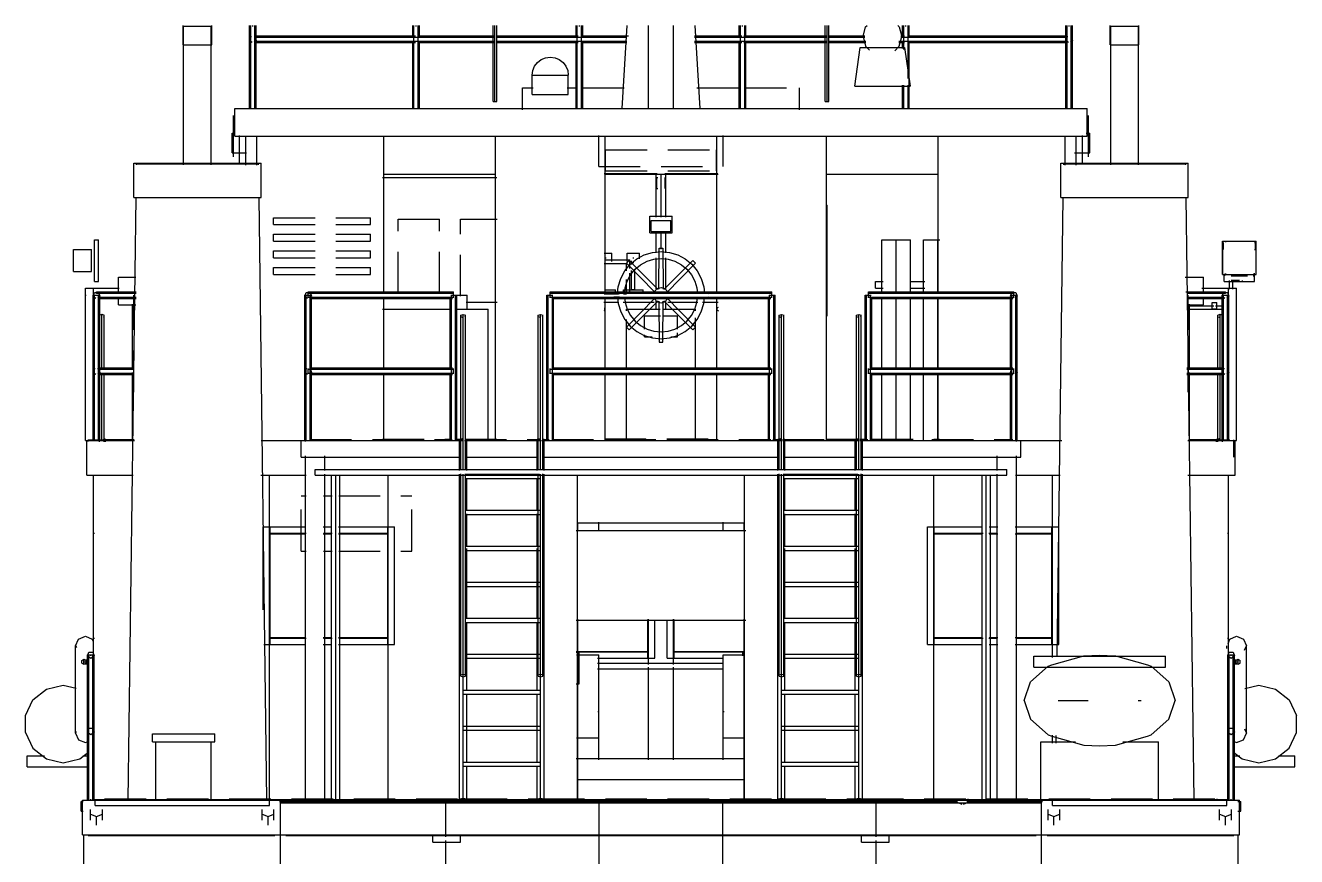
# Model space of a CAD drawing. Extents: x 5 to 836, y 5 to 589.
# Drawn here: x 420.1 to 511.9, y 271.9 to 332 of the extents above; entities that cross this region are included whole.
import ezdxf

# ---------------------------------------------------------------- set-up
doc = ezdxf.new("R2010")
doc.units = 0
doc.linetypes.add('DASHED', pattern=[4.5, 3, -1.5])
for name, color, linetype in [('CUT', 7, 'CONTINUOUS'), ('DETAIL', 8, 'CONTINUOUS'), ('MARKING', 4, 'DASHED'), ('OUTLINE', 7, 'CONTINUOUS')]:
    doc.layers.add(name, color=color, linetype=linetype)

msp = doc.modelspace()

# ---------------------------------------------------------------- linework, layer by layer
at = {"layer": 'CUT'}
for p, q in [((441, 299.5), (441, 299.9)), ((441, 299.9), (491, 299.9)), ((441, 299.5), (491, 299.5)), ((491, 299.5), (491, 299.9)), ((424.56, 286.42), (424.65, 286.7)), ((424.65, 286.7), (424.95, 286.7)), ((424.95, 286.7), (425.04, 286.42)), ((506.96, 286.42), (507.05, 286.7)), ((507.05, 286.7), (507.35, 286.7)), ((507.35, 286.7), (507.44, 286.42)), ((424.56, 286.42), (424.8, 286.25)), ((424.8, 286.25), (425.04, 286.42)), ((492.95, 285.6), (492.95, 286.4)), ((492.95, 286.4), (502.45, 286.4)), ((493.99, 285.67), (494.24, 285.77)), ((494.24, 285.77), (496.55, 286.43)), ((496.55, 286.43), (496.59, 286.43)), ((496.59, 286.43), (497.7, 286.47)), ((497.7, 286.47), (498.81, 286.43)), ((498.81, 286.43), (498.84, 286.43)), ((498.85, 286.43), (501.16, 285.77)), ((501.16, 285.77), (501.41, 285.67)), ((502.45, 285.6), (502.45, 286.4)), ((506.96, 286.42), (507.2, 286.25)), ((507.2, 286.25), (507.44, 286.42)), ((492.69, 284.54), (493.99, 285.67)), ((492.95, 285.6), (502.45, 285.6)), ((501.41, 285.67), (502.71, 284.54)), ((492.24, 283.2), (492.69, 284.54)), ((502.71, 284.54), (503.16, 283.2)), ((492.24, 283.2), (492.69, 281.86)), ((502.71, 281.86), (503.16, 283.2)), ((424.56, 280.92), (424.65, 281.2)), ((424.65, 281.2), (424.95, 281.2)), ((424.95, 281.2), (425.04, 280.92)), ((492.69, 281.86), (493.99, 280.73)), ((501.41, 280.73), (502.71, 281.86)), ((506.96, 280.92), (507.05, 281.2)), ((507.05, 281.2), (507.35, 281.2)), ((507.35, 281.2), (507.44, 280.92)), ((424.56, 280.92), (424.8, 280.75)), ((424.8, 280.75), (425.04, 280.92)), ((429.25, 280.2), (429.25, 280.8)), ((429.25, 280.8), (433.75, 280.8)), ((429.25, 280.2), (433.75, 280.2)), ((433.75, 280.2), (433.75, 280.8)), ((493.99, 280.73), (494.24, 280.63)), ((494.24, 280.63), (496.55, 279.97)), ((498.85, 279.97), (501.16, 280.63)), ((501.16, 280.63), (501.41, 280.73)), ((506.96, 280.92), (507.2, 280.75)), ((507.2, 280.75), (507.44, 280.92)), ((496.56, 279.97), (496.59, 279.97)), ((496.59, 279.97), (497.7, 279.93)), ((497.7, 279.93), (498.81, 279.97)), ((498.81, 279.97), (498.85, 279.97)), ((424.2, 276), (507.8, 276)), ((424.2, 273.5), (424.2, 276)), ((425, 276), (425, 276.05)), ((425, 276.05), (507, 276.05)), ((438.5, 273.5), (438.5, 276)), ((493.5, 273.5), (493.5, 276)), ((507, 276), (507, 276.05)), ((507.8, 273.5), (507.8, 276)), ((424.2, 273.5), (507.8, 273.5)), ((424.6, 273.45), (424.6, 273.5)), ((424.6, 273.45), (438.1, 273.45)), ((438.1, 273.45), (438.1, 273.5)), ((438.9, 273.45), (438.9, 273.49)), ((438.9, 273.45), (493.1, 273.45)), ((493.1, 273.46), (493.1, 273.5)), ((493.9, 273.45), (493.9, 273.5)), ((493.9, 273.45), (507.4, 273.45)), ((507.4, 273.45), (507.4, 273.5))]:
    msp.add_line(p, q, dxfattribs=at)
at = {"layer": 'DETAIL'}
for p, q in [((431.5, 331.95), (433.5, 331.95)), ((436.26, 326), (436.26, 332)), ((436.35, 326), (436.35, 332)), ((436.5, 331.93), (436.5, 332)), ((436.65, 326), (436.65, 332)), ((436.74, 326), (436.74, 332)), ((448.06, 331.16), (448.06, 332)), ((448.15, 326), (448.15, 332)), ((448.3, 331.93), (448.3, 332)), ((448.45, 326), (448.45, 332)), ((448.54, 331.16), (448.54, 332)), ((453.86, 326.5), (453.86, 332)), ((454, 326.5), (454, 332)), ((454.14, 326.5), (454.14, 332)), ((459.86, 331.16), (459.86, 332)), ((459.95, 326), (459.95, 332)), ((460.1, 331.93), (460.1, 332)), ((460.25, 326), (460.25, 332)), ((460.34, 331.16), (460.34, 332)), ((471.66, 331.16), (471.66, 332)), ((471.75, 326), (471.75, 332)), ((471.9, 331.93), (471.9, 332)), ((472.05, 326), (472.05, 332)), ((472.14, 331.16), (472.14, 332)), ((477.86, 326.5), (477.86, 332)), ((478, 326.5), (478, 332)), ((478.14, 326.5), (478.14, 332)), ((480.6, 331.2), (480.79, 331.9)), ((480.79, 331.9), (480.89, 332)), ((483.11, 332), (483.21, 331.9)), ((483.21, 331.9), (483.4, 331.2)), ((483.46, 331.16), (483.46, 332)), ((483.55, 330.26), (483.55, 332)), ((483.7, 331.93), (483.7, 332)), ((483.85, 328.16), (483.85, 332)), ((483.94, 331.16), (483.94, 332)), ((495.26, 326), (495.26, 332)), ((495.35, 326), (495.35, 332)), ((495.5, 331.93), (495.5, 332)), ((495.65, 326), (495.65, 332)), ((495.74, 326), (495.74, 332)), ((498.5, 331.95), (500.5, 331.95)), ((436.26, 330.92), (436.35, 331.2)), ((436.26, 330.92), (436.45, 330.78)), ((436.35, 331.2), (436.41, 331.2)), ((436.59, 331.2), (436.65, 331.2)), ((436.6, 330.82), (436.74, 330.92)), ((436.65, 331.2), (436.74, 330.92)), ((436.71, 331.24), (448.26, 331.24)), ((436.71, 331.15), (453.93, 331.15)), ((436.71, 330.85), (453.93, 330.85)), ((436.71, 330.76), (448.26, 330.76)), ((448.06, 326), (448.06, 330.88)), ((448.4, 331.24), (453.93, 331.24)), ((448.4, 330.76), (453.93, 330.76)), ((448.54, 326), (448.54, 330.88)), ((454.14, 331.24), (460.02, 331.24)), ((454.14, 331.15), (463.52, 331.15)), ((454.14, 330.85), (463.52, 330.85)), ((454.14, 330.76), (460.02, 330.76)), ((459.86, 326), (459.86, 330.88)), ((460.23, 331.24), (463.66, 331.24)), ((460.23, 330.76), (463.52, 330.76)), ((460.34, 326), (460.34, 330.88)), ((468.41, 331.24), (471.84, 331.24)), ((468.41, 331.15), (477.93, 331.15)), ((468.41, 330.85), (477.93, 330.85)), ((468.41, 330.76), (471.84, 330.76)), ((471.66, 326), (471.66, 330.88)), ((471.98, 331.24), (477.93, 331.24)), ((471.98, 330.76), (477.93, 330.76)), ((472.14, 326), (472.14, 330.88)), ((478.07, 331.24), (480.73, 331.24)), ((478.07, 331.15), (480.73, 331.15)), ((478.07, 330.85), (480.8, 330.85)), ((478.07, 330.76), (480.8, 330.76)), ((480.6, 331.2), (480.79, 330.5)), ((483.18, 330.85), (495.36, 330.85)), ((483.18, 330.76), (483.6, 330.76)), ((483.21, 330.5), (483.4, 331.2)), ((483.32, 331.24), (483.6, 331.24)), ((483.32, 331.15), (495.36, 331.15)), ((483.46, 330.33), (483.46, 330.88)), ((483.81, 331.24), (495.36, 331.24)), ((483.81, 330.76), (495.36, 330.76)), ((483.94, 326), (483.94, 330.88)), ((495.26, 330.92), (495.35, 331.2)), ((495.26, 330.92), (495.45, 330.78)), ((495.35, 331.2), (495.41, 331.2)), ((495.59, 331.2), (495.65, 331.2)), ((495.6, 330.82), (495.74, 330.92)), ((495.65, 331.2), (495.74, 330.92)), ((431.46, 330.6), (433.54, 330.6)), ((480.4, 330.4), (483.6, 330.4)), ((480.79, 330.5), (481.07, 330.22)), ((482.89, 330.17), (483.21, 330.5)), ((498.46, 330.6), (500.54, 330.6)), ((456.7, 328.4), (459.3, 328.4)), ((480, 327.6), (484, 327.6)), ((483.46, 326), (483.46, 327.67)), ((483.55, 326), (483.55, 327.67)), ((483.85, 326), (483.85, 327.67)), ((453.86, 326.5), (454.14, 326.5)), ((456.7, 327), (459.3, 327)), ((477.86, 326.5), (478.14, 326.5)), ((435.2, 324), (435.2, 326)), ((435.2, 326), (496.8, 326)), ((496.8, 324), (496.8, 326)), ((435, 322.8), (435, 324.2)), ((435, 324.2), (435.21, 324.2)), ((435.2, 324), (496.8, 324)), ((436, 321.9), (436, 324)), ((436.8, 321.9), (436.8, 324)), ((445.96, 312.62), (445.96, 324)), ((454.04, 302), (454.04, 324)), ((461.96, 312.62), (461.96, 324)), ((470.04, 312.62), (470.04, 324)), ((477.96, 302), (477.96, 324)), ((486.04, 312.62), (486.04, 324)), ((495.2, 321.9), (495.2, 324)), ((496, 321.9), (496, 324)), ((496.72, 324.2), (497, 324.2)), ((497, 322.8), (497, 324.2)), ((435, 322.8), (436.05, 322.8)), ((495.88, 322.8), (497, 322.8)), ((427.9, 322.05), (437.1, 322.05)), ((428.1, 322), (436.9, 322)), ((494.9, 322.05), (504.1, 322.05)), ((495.1, 322), (503.9, 322)), ((445.88, 321), (454.13, 321)), ((445.96, 321.24), (454.04, 321.24)), ((461.89, 321.29), (465.72, 321.29)), ((461.94, 321.25), (465.72, 321.25)), ((461.96, 321.24), (470.04, 321.24)), ((465.65, 318.13), (465.65, 321.27)), ((465.7, 320.2), (465.7, 321)), ((465.7, 321), (465.77, 321)), ((466, 318.13), (466, 321.27)), ((466.28, 321.29), (470.11, 321.29)), ((466.28, 321.25), (470.13, 321.25)), ((466.3, 320.2), (466.3, 321)), ((466.35, 318.13), (466.35, 321.27)), ((477.96, 321.24), (486.04, 321.24)), ((465.7, 320.2), (465.77, 320.2)), ((427.9, 319.55), (437.1, 319.55)), ((477.93, 319), (478, 319)), ((478, 311), (478, 319)), ((494.9, 319.55), (504.1, 319.55)), ((465.2, 317), (465.2, 318.2)), ((465.2, 318.2), (466.8, 318.2)), ((466.8, 317), (466.8, 318.2)), ((465.2, 317), (466.8, 317)), ((465.65, 315.55), (465.65, 317.08)), ((466, 315.83), (466, 317.08)), ((466.35, 315.55), (466.35, 317.08)), ((425.05, 313.5), (425.05, 316.5)), ((425.05, 316.5), (425.35, 316.5)), ((425.35, 313.5), (425.35, 316.5)), ((481.96, 316.5), (484.04, 316.5)), ((481.96, 312.67), (481.96, 316.5)), ((483, 312.67), (483, 316.5)), ((484.04, 312.67), (484.04, 316.5)), ((484.96, 316.5), (486.14, 316.5)), ((484.96, 312.67), (484.96, 316.5)), ((486, 312.67), (486, 316.5)), ((506.57, 314), (506.57, 316.4)), ((506.57, 316.4), (509, 316.4)), ((506.6, 314), (506.6, 316.4)), ((506.82, 316.33), (506.82, 316.4)), ((508.9, 316.3), (508.95, 316.3)), ((509, 314), (509, 316.4)), ((423.55, 315.8), (424.85, 315.8)), ((423.55, 314.2), (423.55, 315.8)), ((424.85, 314.2), (424.85, 315.8)), ((461.96, 315.2), (462.04, 315.2)), ((462.45, 314.93), (462.45, 315.53)), ((463.55, 314.93), (463.55, 315.53)), ((463.96, 315.2), (464.04, 315.2)), ((464.45, 315.13), (464.45, 315.53)), ((465.65, 312.97), (465.65, 315.2)), ((465.87, 315.9), (466.13, 315.9)), ((466.35, 312.97), (466.35, 315.2)), ((508.9, 315.8), (508.95, 315.8)), ((423.55, 314.2), (424.85, 314.2)), ((461.93, 315.05), (463.75, 315.05)), ((463.5, 314.81), (463.69, 315)), ((463.75, 314.43), (463.75, 315.05)), ((468.31, 315), (468.5, 314.81)), ((425.05, 313.5), (425.35, 313.5)), ((426.8, 312.63), (426.8, 313.8)), ((426.8, 313.8), (428.05, 313.8)), ((463.75, 312.63), (463.75, 314.08)), ((481.5, 313.5), (482.06, 313.5)), ((481.5, 313), (481.5, 313.5)), ((484.01, 313.5), (485.06, 313.5)), ((503.88, 313.8), (505.2, 313.8)), ((505.2, 312.63), (505.2, 313.8)), ((506.57, 314), (509, 314)), ((506.7, 313.5), (506.7, 314.03)), ((506.7, 313.5), (508.9, 313.5)), ((506.82, 314), (506.82, 314.07)), ((507.21, 313.9), (508.39, 313.9)), ((508.8, 313.9), (508.85, 313.9)), ((508.9, 313.5), (508.9, 314.1)), ((424.4, 313), (426.84, 313)), ((424.4, 302), (424.4, 313)), ((424.4, 312.5), (424.47, 312.5)), ((424.96, 312.42), (425.05, 312.7)), ((424.96, 312.5), (425.44, 312.5)), ((424.96, 302), (424.96, 312.5)), ((424.96, 312.42), (425.15, 312.28)), ((425, 302), (425, 313)), ((425.05, 312.7), (425.35, 312.7)), ((425.05, 302), (425.05, 312.5)), ((425.2, 312.74), (428.07, 312.74)), ((425.2, 312.62), (425.2, 312.74)), ((425.2, 312.65), (428.07, 312.65)), ((425.3, 312.32), (425.44, 312.42)), ((425.35, 312.7), (425.44, 312.42)), ((425.35, 302), (425.35, 312.5)), ((425.41, 312.35), (428.07, 312.35)), ((425.44, 302), (425.44, 312.5)), ((426.8, 311.8), (426.8, 312.35)), ((440.26, 312.42), (440.35, 312.7)), ((440.26, 312.5), (440.69, 312.5)), ((440.26, 302), (440.26, 312.5)), ((440.26, 312.42), (440.45, 312.28)), ((440.35, 312.7), (440.65, 312.7)), ((440.35, 302), (440.35, 312.5)), ((440.5, 312.31), (440.5, 312.74)), ((440.5, 312.74), (451, 312.74)), ((440.5, 312.65), (451, 312.65)), ((440.5, 312.35), (451, 312.35)), ((440.6, 312.32), (440.74, 312.42)), ((440.65, 312.7), (440.74, 312.42)), ((440.65, 302), (440.65, 312.5)), ((440.74, 307.11), (440.74, 312.36)), ((445.96, 307.17), (445.96, 312.34)), ((450.76, 307.11), (450.76, 312.36)), ((450.81, 312.5), (452, 312.5)), ((450.85, 302), (450.85, 312.5)), ((451, 312.31), (451, 312.74)), ((451.15, 302), (451.15, 312.5)), ((451.24, 302), (451.24, 312.5)), ((452, 311.5), (452, 312.5)), ((457.76, 312.5), (458.19, 312.5)), ((457.76, 302), (457.76, 312.5)), ((457.85, 302), (457.85, 312.5)), ((458, 312.74), (474, 312.74)), ((458, 312.31), (458, 312.74)), ((458, 312.65), (474, 312.65)), ((458, 312.35), (474, 312.35)), ((458.15, 302), (458.15, 312.5)), ((458.24, 307.11), (458.24, 312.36)), ((461.93, 312.88), (462.7, 312.88)), ((461.96, 307.17), (461.96, 312.34)), ((462.7, 312.62), (462.7, 312.88)), ((463.3, 312.62), (463.3, 312.88)), ((463.3, 312.88), (464.7, 312.88)), ((463.88, 312.9), (464.12, 312.9)), ((464.7, 312.62), (464.7, 312.88)), ((465.48, 312.61), (465.52, 312.77)), ((465.48, 312.39), (465.52, 312.23)), ((465.52, 312.77), (465.73, 312.98)), ((465.73, 312.98), (466, 313.05)), ((466, 313.05), (466.27, 312.98)), ((466.27, 312.98), (466.48, 312.77)), ((466.48, 312.77), (466.52, 312.61)), ((466.48, 312.23), (466.52, 312.39)), ((470.04, 307.17), (470.04, 312.34)), ((473.76, 307.11), (473.76, 312.36)), ((473.81, 312.5), (474.24, 312.5)), ((473.85, 302), (473.85, 312.5)), ((474, 312.31), (474, 312.74)), ((474.15, 302), (474.15, 312.5)), ((474.24, 302), (474.24, 312.5)), ((480.76, 312.5), (481.19, 312.5)), ((480.76, 302), (480.76, 312.5)), ((480.85, 302), (480.85, 312.5)), ((481, 312.74), (491.5, 312.74)), ((481, 312.31), (481, 312.74)), ((481, 312.65), (491.5, 312.65)), ((481, 312.35), (491.5, 312.35)), ((481.15, 302), (481.15, 312.5)), ((481.24, 307.11), (481.24, 312.36)), ((481.5, 313), (482.06, 313)), ((481.96, 307.16), (481.96, 312.39)), ((483, 307.16), (483, 312.39)), ((484.01, 313), (485.06, 313)), ((484.04, 307.16), (484.04, 312.39)), ((484.96, 307.16), (484.96, 312.39)), ((486, 307.16), (486, 312.39)), ((486.04, 307.17), (486.04, 312.34)), ((491.26, 312.42), (491.35, 312.7)), ((491.26, 312.42), (491.45, 312.28)), ((491.26, 307.11), (491.26, 312.36)), ((491.31, 312.5), (491.74, 312.5)), ((491.35, 312.7), (491.65, 312.7)), ((491.35, 302), (491.35, 312.5)), ((491.5, 312.31), (491.5, 312.74)), ((491.6, 312.32), (491.74, 312.42)), ((491.65, 312.7), (491.74, 312.42)), ((491.65, 302), (491.65, 312.5)), ((491.74, 302), (491.74, 312.5)), ((503.93, 312.74), (506.8, 312.74)), ((504, 312.65), (506.8, 312.65)), ((504, 312.35), (506.66, 312.35)), ((505.09, 313), (507.6, 313)), ((505.2, 311.8), (505.2, 312.35)), ((506.56, 312.42), (506.65, 312.7)), ((506.56, 312.5), (507.04, 312.5)), ((506.56, 302), (506.56, 312.5)), ((506.56, 312.42), (506.75, 312.28)), ((506.65, 312.7), (506.95, 312.7)), ((506.65, 302), (506.65, 312.5)), ((506.8, 312.62), (506.8, 312.74)), ((506.9, 312.32), (507.04, 312.42)), ((506.95, 312.7), (507.04, 312.42)), ((506.95, 302), (506.95, 312.5)), ((507, 302), (507, 313)), ((507.04, 302), (507.04, 312.5)), ((507.53, 312.5), (507.6, 312.5)), ((507.6, 302), (507.6, 313)), ((425.41, 312.26), (428.07, 312.26)), ((426.8, 311.8), (428.05, 311.8)), ((427.8, 307.1), (427.8, 311.86)), ((440.64, 312.26), (450.93, 312.26)), ((445.88, 311.5), (450.84, 311.5)), ((451.19, 311.5), (453.5, 311.5)), ((453.5, 302), (453.5, 311.5)), ((458.14, 312.26), (473.93, 312.26)), ((461.87, 312), (462.92, 312)), ((461.89, 311.61), (461.94, 311.58)), ((461.89, 311.39), (461.94, 311.42)), ((461.94, 311.42), (461.94, 311.58)), ((463.27, 312), (465.51, 312)), ((463.5, 311.36), (463.5, 311.5)), ((463.5, 311.5), (465.93, 311.5)), ((465.52, 312.23), (465.73, 312.02)), ((465.65, 311.5), (465.65, 312.06)), ((465.73, 312.02), (466, 311.95)), ((466, 311.95), (466.27, 312.02)), ((466.14, 311.5), (468.5, 311.5)), ((466.27, 312.02), (466.48, 312.23)), ((466.35, 311.5), (466.35, 312.06)), ((466.49, 312), (468.66, 312)), ((468.5, 311.36), (468.5, 311.5)), ((469.01, 312), (470.13, 312)), ((470.06, 311.58), (470.15, 311.63)), ((470.06, 311.42), (470.06, 311.58)), ((470.06, 311.42), (470.15, 311.37)), ((481.14, 312.26), (491.43, 312.26)), ((504, 312.26), (506.66, 312.26)), ((504.02, 311.8), (505.2, 311.8)), ((504.2, 307.1), (504.2, 311.86)), ((505.83, 311.52), (505.83, 311.98)), ((505.83, 311.98), (506.17, 311.98)), ((505.83, 311.52), (506.17, 311.52)), ((506.17, 311.52), (506.17, 311.98)), ((425.43, 311.06), (425.6, 311.12)), ((425.43, 307.15), (425.43, 311.06)), ((425.6, 307.13), (425.6, 311.12)), ((425.6, 311.12), (425.77, 311.06)), ((425.72, 310.92), (425.77, 310.94)), ((425.77, 307.15), (425.77, 311.06)), ((451.53, 311.05), (451.7, 311.1)), ((451.53, 299.84), (451.53, 311.05)), ((451.53, 310.95), (451.64, 310.92)), ((451.7, 299.85), (451.7, 311.1)), ((451.7, 311.1), (451.87, 311.05)), ((451.82, 310.93), (451.87, 310.95)), ((451.87, 299.84), (451.87, 311.05)), ((457.13, 311.05), (457.3, 311.1)), ((457.13, 299.84), (457.13, 311.05)), ((457.13, 310.95), (457.24, 310.92)), ((457.3, 299.85), (457.3, 311.1)), ((457.3, 311.1), (457.47, 311.05)), ((457.42, 310.93), (457.47, 310.95)), ((457.47, 299.84), (457.47, 311.05)), ((463.5, 307.17), (463.5, 310.73)), ((468.5, 307.17), (468.5, 310.87)), ((474.53, 311.05), (474.7, 311.1)), ((474.53, 299.84), (474.53, 311.05)), ((474.53, 310.95), (474.64, 310.92)), ((474.7, 299.85), (474.7, 311.1)), ((474.7, 311.1), (474.87, 311.05)), ((474.82, 310.93), (474.87, 310.95)), ((474.87, 299.84), (474.87, 311.05)), ((477.93, 311), (478, 311)), ((480.13, 311.05), (480.3, 311.1)), ((480.13, 299.84), (480.13, 311.05)), ((480.13, 310.95), (480.24, 310.92)), ((480.3, 299.85), (480.3, 311.1)), ((480.3, 311.1), (480.47, 311.05)), ((480.42, 310.93), (480.47, 310.95)), ((480.47, 299.84), (480.47, 311.05)), ((506.23, 311.06), (506.4, 311.12)), ((506.23, 307.15), (506.23, 311.06)), ((506.23, 310.94), (506.34, 310.9)), ((506.4, 307.13), (506.4, 311.12)), ((506.4, 311.12), (506.57, 311.06)), ((506.57, 307.15), (506.57, 311.06)), ((463.5, 310.19), (463.69, 310)), ((468.31, 310), (468.5, 310.19)), ((465.87, 309.1), (466.13, 309.1)), ((424.96, 306.92), (425.05, 307.2)), ((424.96, 306.92), (425.15, 306.78)), ((425.05, 307.2), (425.11, 307.2)), ((425.29, 307.2), (425.35, 307.2)), ((425.3, 306.82), (425.44, 306.92)), ((425.35, 307.2), (425.44, 306.92)), ((425.41, 307.24), (427.93, 307.24)), ((425.41, 307.15), (427.93, 307.15)), ((425.41, 306.85), (427.93, 306.85)), ((425.43, 301.9), (425.43, 306.87)), ((425.6, 301.96), (425.6, 306.85)), ((425.77, 301.9), (425.77, 306.89)), ((427.8, 302), (427.8, 306.9)), ((440.26, 306.92), (440.35, 307.2)), ((440.26, 306.92), (440.45, 306.78)), ((440.35, 307.2), (440.41, 307.2)), ((440.5, 306.81), (440.5, 307.19)), ((440.5, 307.15), (451, 307.15)), ((440.5, 306.85), (451, 306.85)), ((440.59, 307.2), (440.65, 307.2)), ((440.6, 306.82), (440.74, 306.92)), ((440.64, 307.24), (450.93, 307.24)), ((440.65, 307.2), (440.74, 306.92)), ((440.74, 302), (440.74, 306.83)), ((445.96, 302), (445.96, 306.89)), ((450.76, 302), (450.76, 306.83)), ((451, 306.81), (451, 307.19)), ((458, 306.81), (458, 307.19)), ((458, 307.15), (474, 307.15)), ((458, 306.85), (474, 306.85)), ((458.14, 307.24), (473.93, 307.24)), ((458.24, 302), (458.24, 306.83)), ((461.96, 302), (461.96, 306.89)), ((463.5, 302), (463.5, 306.89)), ((468.5, 302), (468.5, 306.89)), ((470.04, 302), (470.04, 306.89)), ((473.76, 302), (473.76, 306.83)), ((474, 306.81), (474, 307.19)), ((481, 306.81), (481, 307.19)), ((481, 307.15), (491.5, 307.15)), ((481, 306.85), (491.5, 306.85)), ((481.14, 307.24), (491.43, 307.24)), ((481.24, 302), (481.24, 306.83)), ((481.96, 302), (481.96, 306.88)), ((483, 302), (483, 306.88)), ((484.04, 302), (484.04, 306.88)), ((484.96, 302), (484.96, 306.88)), ((486, 302), (486, 306.88)), ((486.04, 302), (486.04, 306.89)), ((491.26, 306.92), (491.35, 307.2)), ((491.26, 306.92), (491.45, 306.78)), ((491.26, 302), (491.26, 306.83)), ((491.35, 307.2), (491.41, 307.2)), ((491.5, 306.81), (491.5, 307.19)), ((491.59, 307.2), (491.65, 307.2)), ((491.6, 306.82), (491.74, 306.92)), ((491.65, 307.2), (491.74, 306.92)), ((504, 307.24), (506.66, 307.24)), ((504, 307.15), (506.66, 307.15)), ((504, 306.85), (506.66, 306.85)), ((504.2, 302), (504.2, 306.9)), ((506.23, 301.9), (506.23, 306.89)), ((506.4, 301.96), (506.4, 306.85)), ((506.56, 306.92), (506.65, 307.2)), ((506.56, 306.92), (506.75, 306.78)), ((506.57, 301.9), (506.57, 306.87)), ((506.65, 307.2), (506.71, 307.2)), ((506.89, 307.2), (506.95, 307.2)), ((506.9, 306.82), (507.04, 306.92)), ((506.95, 307.2), (507.04, 306.92)), ((425.41, 306.76), (427.93, 306.76)), ((440.64, 306.76), (450.93, 306.76)), ((458.14, 306.76), (473.93, 306.76)), ((481.14, 306.76), (491.43, 306.76)), ((504, 306.76), (506.66, 306.76)), ((424.4, 302), (427.96, 302)), ((424.5, 299.5), (424.5, 302)), ((424.6, 301.93), (424.6, 302)), ((425.73, 302.13), (425.86, 302.09)), ((425.86, 301.91), (425.86, 302.09)), ((437.1, 302), (451.65, 302)), ((440, 300.8), (440, 302)), ((451.44, 302.08), (451.64, 302.13)), ((451.44, 299.83), (451.44, 302.08)), ((451.44, 301.92), (451.51, 301.91)), ((451.79, 302), (457.25, 302)), ((451.83, 302.11), (451.96, 302.08)), ((451.89, 301.91), (451.96, 301.92)), ((451.96, 299.83), (451.96, 302.08)), ((457.04, 302.08), (457.24, 302.13)), ((457.04, 299.83), (457.04, 302.08)), ((457.04, 301.92), (457.11, 301.91)), ((457.37, 302), (474.64, 302)), ((457.43, 302.11), (457.56, 302.08)), ((457.49, 301.91), (457.56, 301.92)), ((457.56, 299.83), (457.56, 302.08)), ((474.44, 302.08), (474.64, 302.13)), ((474.44, 299.83), (474.44, 302.08)), ((474.44, 301.92), (474.51, 301.91)), ((474.78, 302), (480.24, 302)), ((474.83, 302.11), (474.96, 302.08)), ((474.89, 301.91), (474.96, 301.92)), ((474.96, 299.83), (474.96, 302.08)), ((480.04, 302.08), (480.24, 302.13)), ((480.04, 299.83), (480.04, 302.08)), ((480.04, 301.92), (480.11, 301.91)), ((480.38, 302), (494.96, 302)), ((480.43, 302.11), (480.56, 302.08)), ((480.49, 301.91), (480.56, 301.92)), ((480.56, 299.83), (480.56, 302.08)), ((492, 300.8), (492, 302)), ((504.07, 302), (507.6, 302)), ((506.14, 302.09), (506.34, 302.15)), ((506.14, 301.91), (506.14, 302.09)), ((507.4, 300.8), (507.4, 302)), ((507.5, 299.5), (507.5, 302)), ((440, 300.8), (451.55, 300.8)), ((451.9, 300.8), (457.15, 300.8)), ((457.5, 300.8), (474.5, 300.8)), ((474.92, 300.8), (480.1, 300.8)), ((480.52, 300.8), (492, 300.8)), ((424.5, 299.5), (427.86, 299.5)), ((425, 276), (425, 299.5)), ((437.08, 299.5), (440.36, 299.5)), ((437.71, 276), (437.71, 299.5)), ((441, 299.5), (441, 299.9)), ((441, 299.9), (491, 299.9)), ((441, 299.5), (491, 299.5)), ((442.2, 276), (442.2, 299.5)), ((442.5, 276), (442.5, 299.5)), ((442.8, 276), (442.8, 299.5)), ((446.29, 276), (446.29, 299.5)), ((451.44, 275.92), (451.44, 299.56)), ((451.53, 284.95), (451.53, 299.59)), ((451.7, 285.1), (451.7, 299.57)), ((451.84, 299.55), (457.23, 299.55)), ((451.87, 284.95), (451.87, 299.59)), ((457.13, 284.95), (457.13, 299.59)), ((457.3, 285.1), (457.3, 299.57)), ((457.47, 284.95), (457.47, 299.59)), ((457.56, 275.92), (457.56, 299.56)), ((459.96, 276), (459.96, 299.5)), ((472.04, 276), (472.04, 299.5)), ((474.44, 275.92), (474.44, 299.56)), ((474.53, 284.95), (474.53, 299.59)), ((474.7, 285.1), (474.7, 299.57)), ((474.84, 299.55), (480.23, 299.55)), ((474.87, 284.95), (474.87, 299.59)), ((480.13, 284.95), (480.13, 299.59)), ((480.3, 285.1), (480.3, 299.57)), ((480.47, 284.95), (480.47, 299.59)), ((480.56, 275.92), (480.56, 299.56)), ((485.71, 276), (485.71, 299.5)), ((489.2, 276), (489.2, 299.5)), ((489.5, 276), (489.5, 299.5)), ((489.8, 276), (489.8, 299.5)), ((491, 299.5), (491, 299.9)), ((491.61, 299.5), (494.85, 299.5)), ((494.29, 286.32), (494.29, 299.5)), ((504.07, 299.5), (507.5, 299.5)), ((507, 276), (507, 299.5)), ((451.84, 299.25), (457.23, 299.25)), ((451.96, 296.9), (451.96, 299.28)), ((457.04, 296.9), (457.04, 299.28)), ((474.84, 299.25), (480.23, 299.25)), ((474.96, 296.9), (474.96, 299.28)), ((480.04, 296.9), (480.04, 299.28)), ((451.84, 296.95), (457.23, 296.95)), ((474.84, 296.95), (480.23, 296.95)), ((451.84, 296.65), (457.23, 296.65)), ((451.96, 294.31), (451.96, 296.69)), ((457.04, 294.31), (457.04, 296.69)), ((459.96, 296.04), (472.04, 296.04)), ((460, 295.44), (460, 296.07)), ((461.5, 295.46), (461.5, 296.08)), ((470.5, 295.46), (470.5, 296.08)), ((472, 295.44), (472, 296.07)), ((474.84, 296.65), (480.23, 296.65)), ((474.96, 294.31), (474.96, 296.69)), ((480.04, 294.31), (480.04, 296.69)), ((425, 295.29), (425.07, 295.29)), ((437.25, 295.75), (440.33, 295.75)), ((437.25, 289.76), (437.25, 295.75)), ((437.71, 295.29), (440.36, 295.29)), ((437.75, 287.25), (437.75, 295.75)), ((437.75, 295.25), (440.33, 295.25)), ((441.58, 295.75), (442.21, 295.75)), ((441.58, 295.25), (442.21, 295.25)), ((441.62, 295.29), (442.24, 295.29)), ((442.7, 295.75), (446.75, 295.75)), ((442.7, 295.25), (446.25, 295.25)), ((442.73, 295.29), (446.29, 295.29)), ((446.25, 287.25), (446.25, 295.75)), ((446.75, 287.25), (446.75, 295.75)), ((459.88, 295.5), (472.12, 295.5)), ((485.25, 295.75), (489.23, 295.75)), ((485.25, 287.25), (485.25, 295.75)), ((485.71, 295.29), (489.27, 295.29)), ((485.75, 287.25), (485.75, 295.75)), ((485.75, 295.25), (489.23, 295.25)), ((489.69, 295.29), (490.31, 295.29)), ((489.72, 295.75), (490.35, 295.75)), ((489.72, 295.25), (490.35, 295.25)), ((491.6, 295.75), (494.75, 295.75)), ((491.6, 295.25), (494.25, 295.25)), ((491.64, 295.29), (494.29, 295.29)), ((494.25, 287.25), (494.25, 295.75)), ((494.75, 287.25), (494.75, 295.75)), ((506.93, 295.29), (507, 295.29)), ((451.84, 294.35), (457.23, 294.35)), ((451.84, 294.05), (457.23, 294.05)), ((451.96, 289.13), (451.96, 294.18)), ((457.04, 289.13), (457.04, 294.18)), ((474.84, 294.35), (480.23, 294.35)), ((474.84, 294.05), (480.23, 294.05)), ((474.96, 289.13), (474.96, 294.18)), ((480.04, 289.13), (480.04, 294.18)), ((451.84, 291.75), (457.23, 291.75)), ((451.84, 291.45), (457.23, 291.45)), ((474.84, 291.75), (480.23, 291.75)), ((474.84, 291.45), (480.23, 291.45)), ((451.84, 289.15), (457.23, 289.15)), ((451.84, 288.85), (457.23, 288.85)), ((451.96, 283.9), (451.96, 288.87)), ((457.04, 283.9), (457.04, 288.87)), ((459.88, 289), (472.12, 289)), ((460, 276), (460, 289.08)), ((465.05, 286.25), (465.05, 289.05)), ((465.09, 285.81), (465.09, 289.08)), ((465.55, 286.25), (465.55, 289.04)), ((466.45, 286.25), (466.45, 289.04)), ((466.91, 285.81), (466.91, 289.08)), ((466.95, 286.25), (466.95, 289.05)), ((472, 276), (472, 289.08)), ((474.84, 289.15), (480.23, 289.15)), ((474.84, 288.85), (480.23, 288.85)), ((474.96, 283.9), (474.96, 288.87)), ((480.04, 283.9), (480.04, 288.87)), ((425, 287.71), (425.07, 287.71)), ((437.71, 287.71), (440.36, 287.71)), ((437.75, 287.75), (440.33, 287.75)), ((441.58, 287.75), (442.21, 287.75)), ((441.62, 287.71), (442.24, 287.71)), ((442.7, 287.75), (446.25, 287.75)), ((442.73, 287.71), (446.29, 287.71)), ((485.71, 287.71), (489.27, 287.71)), ((485.75, 287.75), (489.23, 287.75)), ((489.69, 287.71), (490.31, 287.71)), ((489.72, 287.75), (490.35, 287.75)), ((491.6, 287.75), (494.25, 287.75)), ((491.64, 287.71), (494.29, 287.71)), ((506.93, 287.71), (507, 287.71)), ((437.31, 287.25), (440.33, 287.25)), ((441.58, 287.25), (442.21, 287.25)), ((442.7, 287.25), (446.75, 287.25)), ((459.88, 286.75), (465.05, 286.75)), ((459.88, 286.7), (460.09, 286.7)), ((459.92, 286.71), (465.09, 286.71)), ((460.09, 284.4), (460.09, 286.7)), ((466.91, 286.71), (472.01, 286.71)), ((466.95, 286.75), (472.05, 286.75)), ((471.91, 286.7), (472.05, 286.7)), ((471.91, 286.42), (471.91, 286.7)), ((485.25, 287.25), (489.23, 287.25)), ((489.72, 287.25), (490.35, 287.25)), ((491.6, 287.25), (494.75, 287.25)), ((424.14, 286.09), (424.3, 286.18)), ((424.14, 285.91), (424.14, 286.09)), ((424.14, 285.91), (424.3, 285.82)), ((424.3, 286.18), (424.46, 286.09)), ((424.3, 285.86), (424.3, 286.14)), ((424.3, 286.14), (424.62, 286.14)), ((424.3, 286), (424.62, 286)), ((424.3, 285.82), (424.46, 285.91)), ((424.3, 285.86), (424.62, 285.86)), ((424.46, 285.91), (424.46, 286.09)), ((424.56, 286.5), (425.04, 286.5)), ((424.56, 276), (424.56, 286.5)), ((424.65, 276), (424.65, 286.5)), ((424.8, 286.43), (424.8, 286.5)), ((424.95, 276), (424.95, 286.5)), ((425.04, 276), (425.04, 286.5)), ((451.84, 286.55), (457.23, 286.55)), ((451.84, 286.25), (457.23, 286.25)), ((459.89, 286.5), (461.5, 286.5)), ((461.42, 286.25), (465.55, 286.25)), ((461.42, 285.9), (470.51, 285.9)), ((461.5, 278.91), (461.5, 286.5)), ((466.45, 286.25), (470.51, 286.25)), ((470.5, 286.5), (472.04, 286.5)), ((470.5, 278.91), (470.5, 286.5)), ((474.84, 286.55), (480.23, 286.55)), ((474.84, 286.25), (480.23, 286.25)), ((492.95, 285.6), (492.95, 286.4)), ((492.95, 286.4), (497.21, 286.4)), ((498.19, 286.4), (502.45, 286.4)), ((502.45, 285.6), (502.45, 286.4)), ((506.96, 286.5), (507.44, 286.5)), ((506.96, 276), (506.96, 286.5)), ((507.05, 276), (507.05, 286.5)), ((507.2, 286.43), (507.2, 286.5)), ((507.35, 276), (507.35, 286.5)), ((507.38, 286.14), (507.7, 286.14)), ((507.38, 286), (507.7, 286)), ((507.38, 285.86), (507.7, 285.86)), ((507.44, 276), (507.44, 286.5)), ((507.54, 286.09), (507.7, 286.18)), ((507.54, 285.91), (507.54, 286.09)), ((507.54, 285.91), (507.7, 285.82)), ((507.7, 286.18), (507.86, 286.09)), ((507.7, 285.86), (507.7, 286.14)), ((507.7, 285.82), (507.86, 285.91)), ((507.86, 285.91), (507.86, 286.09)), ((451.53, 285.05), (451.7, 285.1)), ((451.53, 284.95), (451.7, 284.9)), ((451.7, 285.1), (451.87, 285.05)), ((451.7, 276.15), (451.7, 285.04)), ((451.7, 284.9), (451.87, 284.95)), ((457.13, 285.05), (457.3, 285.1)), ((457.13, 284.95), (457.3, 284.9)), ((457.3, 285.1), (457.47, 285.05)), ((457.3, 276.15), (457.3, 285.04)), ((457.3, 284.9), (457.47, 284.95)), ((461.42, 285.5), (470.51, 285.5)), ((465.09, 278.92), (465.09, 285.6)), ((466.91, 278.92), (466.91, 285.6)), ((474.53, 285.05), (474.7, 285.1)), ((474.53, 284.95), (474.7, 284.9)), ((474.7, 285.1), (474.87, 285.05)), ((474.7, 276.15), (474.7, 285.04)), ((474.7, 284.9), (474.87, 284.95)), ((480.13, 285.05), (480.3, 285.1)), ((480.13, 284.95), (480.3, 284.9)), ((480.3, 285.1), (480.47, 285.05)), ((480.3, 276.15), (480.3, 285.04)), ((480.3, 284.9), (480.47, 284.95)), ((492.95, 285.6), (494.21, 285.6)), ((501.12, 285.6), (502.45, 285.6)), ((420.61, 283.25), (421.59, 284.02)), ((421.59, 284.02), (422.8, 284.3)), ((422.8, 284.3), (423.74, 284.08)), ((451.7, 283.95), (457.3, 283.95)), ((459.88, 284.4), (460.09, 284.4)), ((474.7, 283.95), (480.3, 283.95)), ((508.19, 284.07), (509.2, 284.3)), ((509.2, 284.3), (510.41, 284.02)), ((510.41, 284.02), (511.39, 283.25)), ((420.07, 282.12), (420.61, 283.25)), ((451.7, 283.65), (457.3, 283.65)), ((451.96, 278.72), (451.96, 283.69)), ((457.04, 278.72), (457.04, 283.69)), ((474.7, 283.65), (480.3, 283.65)), ((474.96, 278.72), (474.96, 283.69)), ((480.04, 278.72), (480.04, 283.69)), ((494.7, 283.2), (496.86, 283.2)), ((500.49, 283.2), (500.7, 283.2)), ((511.39, 283.25), (511.93, 282.12)), ((420.07, 280.88), (420.07, 282.12)), ((461.43, 282.4), (461.5, 282.4)), ((470.5, 282.4), (470.57, 282.4)), ((511.93, 280.88), (511.93, 282.12)), ((451.7, 281.35), (457.3, 281.35)), ((474.7, 281.35), (480.3, 281.35)), ((420.07, 280.88), (420.61, 279.75)), ((429.25, 280.2), (429.25, 280.8)), ((429.25, 280.8), (433.75, 280.8)), ((429.25, 280.2), (433.75, 280.2)), ((429.5, 276), (429.5, 280.2)), ((433.5, 276), (433.5, 280.2)), ((433.75, 280.2), (433.75, 280.8)), ((451.7, 281.05), (457.3, 281.05)), ((459.89, 280.5), (461.5, 280.5)), ((470.5, 280.5), (472.04, 280.5)), ((474.7, 281.05), (480.3, 281.05)), ((493.45, 280.2), (495.96, 280.2)), ((493.45, 276), (493.45, 280.2)), ((494.29, 280.11), (494.29, 280.69)), ((499.37, 280.2), (501.95, 280.2)), ((501.95, 276), (501.95, 280.2)), ((511.39, 279.75), (511.93, 280.88)), ((420.61, 279.75), (421.59, 278.98)), ((424.01, 278.98), (424.66, 279.5)), ((507.39, 279.45), (507.99, 278.98)), ((510.41, 278.98), (511.39, 279.75)), ((420.2, 278.4), (420.2, 279.2)), ((420.2, 279.2), (421.45, 279.2)), ((420.2, 278.4), (424.65, 278.4)), ((421.59, 278.98), (422.8, 278.7)), ((422.8, 278.7), (424.01, 278.98)), ((424.23, 279.2), (424.65, 279.2)), ((451.7, 278.75), (457.3, 278.75)), ((451.7, 278.45), (457.3, 278.45)), ((451.96, 275.92), (451.96, 278.45)), ((457.04, 275.92), (457.04, 278.45)), ((459.88, 279), (472.05, 279)), ((474.7, 278.75), (480.3, 278.75)), ((474.7, 278.45), (480.3, 278.45)), ((474.96, 275.92), (474.96, 278.45)), ((480.04, 275.92), (480.04, 278.45)), ((507.42, 279.2), (507.83, 279.2)), ((507.42, 278.4), (511.8, 278.4)), ((507.99, 278.98), (509.2, 278.7)), ((509.2, 278.7), (510.41, 278.98)), ((510.62, 279.2), (511.8, 279.2)), ((511.8, 278.4), (511.8, 279.2)), ((460, 277.5), (472, 277.5)), ((424.1, 275.2), (424.1, 275.9)), ((424.1, 275.9), (424.24, 275.9)), ((424.2, 276), (451.56, 276)), ((424.2, 273.5), (424.2, 276)), ((424.8, 276), (424.8, 276.07)), ((425.1, 275.6), (425.1, 276)), ((425.1, 275.6), (437.7, 275.6)), ((425.8, 276), (425.8, 276.07)), ((437.7, 275.6), (437.7, 276)), ((438.4, 276), (438.4, 276.07)), ((438.44, 275.9), (487.4, 275.9)), ((438.48, 276), (438.48, 276.07)), ((438.5, 232), (438.5, 276.07)), ((438.5, 275.8), (493.5, 275.8)), ((438.7, 276), (438.7, 276.07)), ((438.8, 276), (438.8, 276.07)), ((438.92, 276), (438.92, 276.07)), ((439, 276), (439, 276.07)), ((439.4, 276), (439.4, 276.07)), ((442.29, 276), (442.29, 276.07)), ((443.5, 276), (443.5, 276.07)), ((443.6, 276), (443.6, 276.07)), ((443.9, 276), (443.9, 276.07)), ((444, 276), (444, 276.07)), ((444.11, 276), (444.11, 276.07)), ((445, 276), (445, 276.07)), ((447.96, 276), (447.96, 276.07)), ((448, 276), (448, 276.07)), ((450.46, 273.35), (450.46, 275.8)), ((451.44, 276.08), (451.7, 276.15)), ((451.44, 275.92), (451.7, 275.85)), ((451.7, 276.15), (451.96, 276.08)), ((451.7, 275.85), (451.7, 275.99)), ((451.7, 275.85), (451.96, 275.92)), ((451.87, 276), (457.17, 276)), ((453.69, 276), (453.69, 276.07)), ((455.51, 276), (455.51, 276.07)), ((455.54, 276), (455.54, 276.07)), ((456, 276), (456, 276.07)), ((456.5, 276), (456.5, 276.07)), ((457.04, 276.08), (457.3, 276.15)), ((457.04, 275.92), (457.3, 275.85)), ((457.3, 276.15), (457.56, 276.08)), ((457.3, 275.85), (457.3, 275.99)), ((457.3, 275.85), (457.56, 275.92)), ((457.47, 276), (474.56, 276)), ((459.2, 276), (459.2, 276.07)), ((459.5, 276), (459.5, 276.07)), ((461.5, 276), (461.5, 276.07)), ((461.54, 253.51), (461.54, 275.8)), ((465.09, 276), (465.09, 276.07)), ((466.91, 276), (466.91, 276.07)), ((470.46, 253.51), (470.46, 275.8)), ((470.5, 276), (470.5, 276.07)), ((472.5, 276), (472.5, 276.07)), ((472.8, 276), (472.8, 276.07)), ((474.44, 276.08), (474.7, 276.15)), ((474.44, 275.92), (474.7, 275.85)), ((474.7, 276.15), (474.96, 276.08)), ((474.7, 275.85), (474.7, 275.99)), ((474.7, 275.85), (474.96, 275.92)), ((474.88, 276), (480.17, 276)), ((475.5, 276), (475.5, 276.07)), ((476.46, 276), (476.46, 276.07)), ((476.49, 276), (476.49, 276.07)), ((478.31, 276), (478.31, 276.07)), ((480.04, 276.08), (480.3, 276.15)), ((480.04, 275.92), (480.3, 275.85)), ((480.3, 276.15), (480.56, 276.08)), ((480.3, 275.85), (480.3, 275.99)), ((480.3, 275.85), (480.56, 275.92)), ((480.48, 276), (507.8, 276)), ((481.54, 273.35), (481.54, 275.8)), ((484.04, 276), (484.04, 276.07)), ((485.5, 276), (485.5, 276.07)), ((485.8, 276), (485.8, 276.07)), ((486.4, 276), (486.4, 276.07)), ((487.2, 276), (487.2, 276.07)), ((487.41, 275.84), (487.41, 276.1)), ((487.41, 275.84), (487.74, 275.7)), ((487.45, 276), (487.45, 276.07)), ((487.56, 276), (487.56, 276.07)), ((487.86, 275.7), (488.19, 275.84)), ((488, 276), (488, 276.07)), ((488.1, 275.9), (493.56, 275.9)), ((488.19, 275.84), (488.19, 276.1)), ((488.4, 276), (488.4, 276.07)), ((489.71, 276), (489.71, 276.07)), ((492.6, 276), (492.6, 276.07)), ((493, 276), (493, 276.07)), ((493.08, 276), (493.08, 276.07)), ((493.2, 276), (493.2, 276.07)), ((493.3, 276), (493.3, 276.07)), ((493.5, 232), (493.5, 276.07)), ((493.52, 276), (493.52, 276.07)), ((493.6, 276), (493.6, 276.07)), ((494.29, 276), (494.29, 276.07)), ((494.3, 275.6), (494.3, 276)), ((494.3, 275.6), (506.9, 275.6)), ((506.2, 276), (506.2, 276.07)), ((506.9, 275.6), (506.9, 276)), ((507.2, 276), (507.2, 276.07)), ((507.69, 275.9), (507.9, 275.9)), ((507.8, 273.5), (507.8, 276)), ((507.9, 275.2), (507.9, 275.9)), ((424.1, 275.2), (424.24, 275.2)), ((424.77, 274.56), (424.77, 275.32)), ((424.77, 274.98), (425.2, 274.82)), ((425.2, 274.82), (425.63, 274.98)), ((425.2, 274.19), (425.2, 274.82)), ((425.63, 274.56), (425.63, 275.32)), ((437.17, 274.56), (437.17, 275.32)), ((437.17, 274.98), (437.6, 274.82)), ((437.6, 274.82), (438.03, 274.98)), ((437.6, 274.19), (437.6, 274.82)), ((438.03, 274.56), (438.03, 275.32)), ((493.97, 274.56), (493.97, 275.32)), ((493.97, 274.98), (494.4, 274.82)), ((494.4, 274.82), (494.83, 274.98)), ((494.4, 274.19), (494.4, 274.82)), ((494.83, 274.56), (494.83, 275.32)), ((506.37, 274.56), (506.37, 275.32)), ((506.37, 274.98), (506.8, 274.82)), ((506.8, 274.82), (507.23, 274.98)), ((506.8, 274.19), (506.8, 274.82)), ((507.23, 274.56), (507.23, 275.32)), ((507.69, 275.2), (507.9, 275.2)), ((424.2, 273.5), (438.5, 273.5)), ((424.3, 232), (424.3, 273.5)), ((424.9, 273.43), (424.9, 273.5)), ((437.9, 273.43), (437.9, 273.5)), ((449.5, 273.45), (451.5, 273.45)), ((449.5, 272.95), (449.5, 273.45)), ((449.5, 272.95), (451.5, 272.95)), ((450.46, 256.91), (450.46, 273.07)), ((451.5, 272.95), (451.5, 273.45)), ((480.5, 272.95), (480.5, 273.45)), ((480.5, 273.45), (482.5, 273.45)), ((480.5, 272.95), (482.5, 272.95)), ((481.54, 256.91), (481.54, 273.07)), ((482.5, 272.95), (482.5, 273.45)), ((493.5, 273.5), (507.8, 273.5)), ((494.1, 273.43), (494.1, 273.5)), ((507.1, 273.43), (507.1, 273.5)), ((507.7, 232), (507.7, 273.5))]:
    msp.add_line(p, q, dxfattribs=at)
at = {"layer": 'MARKING'}
for p, q in [((456, 327.5), (456.77, 327.5)), ((456, 325.9), (456, 327.5)), ((459.22, 327.5), (459.92, 327.5)), ((460.34, 327.5), (463.34, 327.5)), ((468.59, 327.5), (471.73, 327.5)), ((472.08, 327.5), (476, 327.5)), ((476, 325.9), (476, 327.5)), ((435.1, 322.5), (435.1, 326.5)), ((496.9, 322.5), (496.9, 326.5)), ((435.55, 321.95), (435.55, 324.05)), ((461.5, 321.8), (461.5, 324.04)), ((470.5, 321.8), (470.5, 324.04)), ((496.45, 321.95), (496.45, 324.05)), ((462, 321.5), (462, 323)), ((462, 323), (470, 323)), ((470, 321.5), (470, 323)), ((461.5, 321.8), (470.5, 321.8)), ((462, 321.5), (470, 321.5)), ((438, 317.6), (438, 318.1)), ((438, 318.1), (445, 318.1)), ((445, 317.6), (445, 318.1)), ((447, 318), (450, 318)), ((447, 312.63), (447, 318)), ((450, 312.63), (450, 318)), ((451.5, 312.42), (451.5, 318)), ((451.5, 318), (454.15, 318)), ((438, 317.6), (445, 317.6)), ((438, 316.4), (438, 316.9)), ((438, 316.9), (445, 316.9)), ((438, 316.4), (445, 316.4)), ((445, 316.4), (445, 316.9)), ((438, 315.2), (438, 315.7)), ((438, 315.7), (445, 315.7)), ((438, 315.2), (445, 315.2)), ((445, 315.2), (445, 315.7)), ((438, 314), (438, 314.5)), ((438, 314.5), (445, 314.5)), ((445, 314), (445, 314.5)), ((438, 314), (445, 314)), ((427.9, 305.5), (427.9, 312.5)), ((504.1, 305.5), (504.1, 312.5)), ((451.92, 312), (454.15, 312)), ((464.8, 310.05), (464.8, 311)), ((464.8, 311), (465.97, 311)), ((466.1, 311), (467.2, 311)), ((467.2, 310.05), (467.2, 311)), ((464.8, 309.5), (464.8, 309.64)), ((467.2, 309.5), (467.2, 309.77)), ((464.8, 309.5), (465.35, 309.5)), ((466.72, 309.5), (467.2, 309.5)), ((424.6, 302.01), (424.6, 302.05)), ((424.6, 302.05), (427.96, 302.05)), ((424.6, 302.01), (427.96, 302.01)), ((425.7, 302.06), (427.94, 302.06)), ((440.64, 302.06), (450.92, 302.06)), ((440.64, 302.01), (450.92, 302.01)), ((445.88, 302.08), (450.85, 302.08)), ((445.88, 302.03), (450.85, 302.03)), ((451.13, 302.06), (451.62, 302.06)), ((451.13, 302.01), (451.62, 302.01)), ((451.2, 302.08), (451.62, 302.08)), ((451.2, 302.03), (451.62, 302.03)), ((451.82, 302.08), (454.13, 302.08)), ((451.82, 302.03), (454.13, 302.03)), ((451.83, 302.06), (457.22, 302.06)), ((451.83, 302.01), (457.22, 302.01)), ((457.43, 302.06), (457.92, 302.06)), ((457.43, 302.01), (457.92, 302.01)), ((458.13, 302.06), (473.94, 302.06)), ((458.13, 302.01), (473.94, 302.01)), ((461.91, 302.12), (470.17, 302.12)), ((461.91, 302.07), (470.17, 302.07)), ((461.92, 302.08), (470.15, 302.08)), ((461.92, 302.03), (470.15, 302.03)), ((474.08, 302.06), (474.64, 302.06)), ((474.08, 302.01), (474.64, 302.01)), ((474.78, 302.06), (480.24, 302.06)), ((474.78, 302.01), (480.24, 302.01)), ((477.94, 302.08), (480.25, 302.08)), ((477.94, 302.03), (480.25, 302.03)), ((480.38, 302.08), (480.8, 302.08)), ((480.38, 302.06), (480.94, 302.06)), ((480.38, 302.03), (480.8, 302.03)), ((480.38, 302.01), (480.94, 302.01)), ((481.08, 302.06), (491.43, 302.06)), ((481.08, 302.01), (491.43, 302.01)), ((481.22, 302.08), (486.12, 302.08)), ((481.22, 302.03), (486.12, 302.03)), ((504.11, 302.05), (507.4, 302.05)), ((504.11, 302.01), (507.4, 302.01)), ((504.14, 302.06), (506.3, 302.06)), ((507.4, 302.01), (507.4, 302.05)), ((440, 294), (440, 298)), ((440, 298), (440.35, 298)), ((441.6, 298), (442.23, 298)), ((442.71, 298), (448, 298)), ((448, 294), (448, 298)), ((459.89, 295.5), (472.11, 295.5)), ((440, 294), (440.35, 294)), ((441.6, 294), (442.23, 294)), ((442.71, 294), (448, 294)), ((425, 276), (425, 276.05)), ((425, 276.05), (451.52, 276.05)), ((425, 276), (451.52, 276)), ((425.8, 276.03), (425.8, 276.08)), ((425.8, 276.08), (451.55, 276.08)), ((425.8, 276.03), (451.55, 276.03)), ((451.89, 276.08), (457.15, 276.08)), ((451.89, 276.03), (457.15, 276.03)), ((451.94, 276.05), (457.11, 276.05)), ((451.94, 276), (457.11, 276)), ((457.48, 276.08), (474.52, 276.08)), ((457.48, 276.03), (474.52, 276.03)), ((457.53, 276.05), (474.54, 276.05)), ((457.53, 276), (474.54, 276)), ((460, 276.03), (460, 276.08)), ((472, 276.03), (472, 276.08)), ((474.89, 276.05), (480.13, 276.05)), ((474.89, 276), (480.13, 276)), ((474.92, 276.08), (480.17, 276.08)), ((474.92, 276.03), (480.17, 276.03)), ((480.48, 276.05), (507, 276.05)), ((480.48, 276), (507, 276)), ((480.52, 276.08), (506.2, 276.08)), ((480.52, 276.03), (506.2, 276.03)), ((506.2, 276.03), (506.2, 276.08)), ((507, 276), (507, 276.05)), ((424.6, 273.45), (424.6, 273.5)), ((424.6, 273.5), (438.1, 273.5)), ((424.6, 273.45), (438.1, 273.45)), ((438.1, 273.45), (438.1, 273.5)), ((493.9, 273.5), (507.4, 273.5)), ((493.9, 273.45), (493.9, 273.5)), ((493.9, 273.45), (507.4, 273.45)), ((507.4, 273.45), (507.4, 273.5))]:
    msp.add_line(p, q, dxfattribs=at)
at = {"layer": 'OUTLINE'}
for p, q in [((431.46, 330.6), (431.46, 332)), ((431.5, 321.91), (431.5, 331.95)), ((433.5, 321.91), (433.5, 331.95)), ((433.54, 330.6), (433.54, 332)), ((463.2, 326), (463.56, 332)), ((465.1, 326), (465.1, 332)), ((466.9, 326), (466.9, 332)), ((468.44, 332), (468.8, 326)), ((498.46, 330.6), (498.46, 332)), ((498.5, 321.91), (498.5, 331.95)), ((500.5, 321.91), (500.5, 331.95)), ((500.54, 330.6), (500.54, 332)), ((480, 327.6), (480.4, 330.4)), ((483.6, 330.4), (484, 327.6)), ((456.74, 328.74), (456.87, 329.05)), ((456.87, 329.05), (457.08, 329.32)), ((457.08, 329.32), (457.35, 329.53)), ((457.35, 329.53), (457.66, 329.66)), ((457.66, 329.66), (458, 329.7)), ((458, 329.7), (458.34, 329.66)), ((458.34, 329.66), (458.65, 329.53)), ((458.65, 329.53), (458.92, 329.32)), ((458.92, 329.32), (459.13, 329.05)), ((459.13, 329.05), (459.26, 328.74)), ((456.7, 328.4), (456.74, 328.74)), ((456.7, 327), (456.7, 328.4)), ((456.7, 328.4), (459.3, 328.4)), ((459.26, 328.74), (459.3, 328.4)), ((459.3, 327), (459.3, 328.4)), ((427.9, 319.55), (427.9, 322.05)), ((428.1, 321.93), (428.1, 322)), ((436.9, 322), (436.9, 321.93)), ((437.1, 319.55), (437.1, 322.05)), ((494.9, 319.55), (494.9, 322.05)), ((495.1, 321.93), (495.1, 322)), ((503.9, 322), (503.9, 321.93)), ((504.1, 319.55), (504.1, 322.05)), ((427.5, 276), (428.07, 319.55)), ((436.93, 319.55), (437.5, 276)), ((494.63, 286.35), (495.07, 319.55)), ((503.93, 319.55), (504.5, 276)), ((465.3, 317.1), (465.3, 317.9)), ((465.3, 317.9), (466.7, 317.9)), ((466.7, 317.1), (466.7, 317.9)), ((465.3, 317.1), (466.7, 317.1)), ((506.65, 315.8), (506.65, 316.3)), ((508.95, 315.8), (508.95, 316.3)), ((461.9, 315.53), (462.45, 315.53)), ((463.55, 315.53), (464.45, 315.53)), ((463.77, 314.73), (464.25, 315.12)), ((464.25, 315.12), (464.79, 315.41)), ((464.79, 315.41), (465.39, 315.59)), ((464.99, 314.95), (465.48, 315.1)), ((465.39, 315.59), (466, 315.65)), ((465.48, 315.1), (466, 315.15)), ((465.84, 312.94), (465.87, 315.9)), ((466, 315.65), (466.61, 315.59)), ((466, 315.15), (466.52, 315.1)), ((466.13, 315.9), (466.16, 312.94)), ((466.52, 315.1), (467.01, 314.95)), ((466.61, 315.59), (467.21, 315.41)), ((467.21, 315.41), (467.75, 315.12)), ((467.75, 315.12), (468.23, 314.73)), ((461.89, 314.8), (463.5, 314.8)), ((463.09, 313.71), (463.38, 314.25)), ((463.38, 314.25), (463.77, 314.73)), ((463.5, 314.81), (463.69, 315)), ((463.5, 314.81), (465.53, 312.75)), ((463.5, 314.25), (463.5, 314.8)), ((463.69, 315), (465.8, 312.92)), ((463.8, 313.97), (464.13, 314.37)), ((463.83, 314.87), (464.03, 314.87)), ((463.88, 314.71), (463.88, 314.99)), ((463.88, 312.9), (463.88, 314.29)), ((464.12, 312.9), (464.12, 314.29)), ((464.13, 314.37), (464.53, 314.7)), ((464.53, 314.7), (464.99, 314.95)), ((466.2, 312.92), (468.31, 315)), ((466.37, 312.65), (468.5, 314.81)), ((467.01, 314.95), (467.47, 314.7)), ((467.47, 314.7), (467.87, 314.37)), ((467.87, 314.37), (468.2, 313.97)), ((468.23, 314.73), (468.62, 314.25)), ((468.31, 315), (468.5, 314.81)), ((468.62, 314.25), (468.91, 313.71)), ((462.91, 313.11), (463.09, 313.71)), ((463.4, 313.02), (463.55, 313.51)), ((463.5, 312.6), (463.5, 313.63)), ((463.55, 313.51), (463.8, 313.97)), ((468.2, 313.97), (468.45, 313.51)), ((468.45, 313.51), (468.6, 313.02)), ((468.91, 313.71), (469.09, 313.11)), ((506.75, 313.9), (506.75, 314.04)), ((507.08, 312.93), (507.08, 313.56)), ((507.2, 313.58), (507.8, 313.58)), ((507.32, 312.93), (507.32, 313.56)), ((507.58, 313.5), (507.58, 313.57)), ((508.02, 313.5), (508.02, 313.57)), ((508.85, 313.9), (508.85, 314.04)), ((461.89, 312.6), (462.94, 312.6)), ((462.6, 312.63), (463.01, 312.63)), ((462.6, 312.37), (463.01, 312.37)), ((462.86, 312.64), (462.91, 313.11)), ((462.86, 312.36), (462.91, 311.89)), ((463.22, 312.64), (465.56, 312.66)), ((463.22, 312.36), (465.56, 312.34)), ((463.29, 312.6), (463.5, 312.6)), ((463.36, 312.63), (463.4, 313.02)), ((463.36, 312.37), (463.4, 311.98)), ((466.37, 312.35), (468.5, 310.19)), ((466.44, 312.66), (469.4, 312.63)), ((466.44, 312.34), (469.4, 312.37)), ((468.6, 313.02), (468.64, 312.63)), ((468.6, 311.98), (468.64, 312.37)), ((469.09, 313.11), (469.14, 312.64)), ((469.09, 311.89), (469.14, 312.36)), ((462.91, 311.89), (463.09, 311.29)), ((463.4, 311.98), (463.55, 311.49)), ((463.5, 310.19), (465.53, 312.25)), ((463.55, 311.49), (463.8, 311.03)), ((463.69, 310), (465.8, 312.08)), ((465.84, 312.06), (465.87, 309.1)), ((466.13, 309.1), (466.16, 312.06)), ((466.2, 312.08), (468.31, 310)), ((468.2, 311.03), (468.45, 311.49)), ((468.45, 311.49), (468.6, 311.98)), ((468.91, 311.29), (469.09, 311.89)), ((504.12, 311.72), (505.94, 311.72)), ((504.12, 311.48), (506.64, 311.48)), ((506.08, 311.72), (506.64, 311.72)), ((463.09, 311.29), (463.38, 310.75)), ((463.38, 310.75), (463.77, 310.27)), ((463.8, 311.03), (464.13, 310.63)), ((464.13, 310.63), (464.53, 310.3)), ((467.47, 310.3), (467.87, 310.63)), ((467.87, 310.63), (468.2, 311.03)), ((468.23, 310.27), (468.62, 310.75)), ((468.62, 310.75), (468.91, 311.29)), ((463.5, 310.19), (463.69, 310)), ((463.77, 310.27), (464.25, 309.88)), ((464.25, 309.88), (464.79, 309.59)), ((464.53, 310.3), (464.99, 310.05)), ((464.79, 309.59), (465.39, 309.41)), ((464.99, 310.05), (465.48, 309.9)), ((465.48, 309.9), (466, 309.85)), ((466, 309.85), (466.52, 309.9)), ((466.52, 309.9), (467.01, 310.05)), ((466.61, 309.41), (467.21, 309.59)), ((467.01, 310.05), (467.47, 310.3)), ((467.21, 309.59), (467.75, 309.88)), ((467.75, 309.88), (468.23, 310.27)), ((468.31, 310), (468.5, 310.19)), ((465.39, 309.41), (466, 309.35)), ((466, 309.35), (466.61, 309.41)), ((440.3, 301.93), (440.3, 302)), ((491.7, 301.93), (491.7, 302)), ((440.3, 276), (440.3, 300.88)), ((441.7, 299.83), (441.7, 300.88)), ((490.3, 299.83), (490.3, 300.88)), ((491.7, 276), (491.7, 300.88)), ((441.7, 276), (441.7, 299.55)), ((490.3, 276), (490.3, 299.55)), ((423.7, 287.15), (423.91, 287.64)), ((423.91, 287.64), (424.4, 287.84)), ((424.4, 287.84), (424.89, 287.64)), ((424.89, 287.64), (424.95, 287.52)), ((506.98, 287.33), (507.11, 287.64)), ((507.11, 287.64), (507.6, 287.84)), ((507.6, 287.84), (508.09, 287.64)), ((508.09, 287.64), (508.3, 287.15)), ((423.7, 280.85), (423.7, 287.15)), ((423.7, 287.15), (423.75, 287.03)), ((506.9, 286.96), (506.9, 287.15)), ((508.17, 286.85), (508.3, 287.15)), ((508.3, 280.85), (508.3, 287.15)), ((508.17, 281.15), (508.3, 280.85)), ((423.7, 280.85), (423.75, 280.97)), ((423.7, 280.85), (423.91, 280.36)), ((423.91, 280.36), (424.4, 280.16)), ((424.4, 280.16), (424.65, 280.26)), ((494.55, 280.12), (494.56, 280.68)), ((507.41, 280.23), (507.6, 280.16)), ((507.6, 280.16), (508.09, 280.36)), ((508.09, 280.36), (508.3, 280.85)), ((494.5, 276), (494.5, 276.07))]:
    msp.add_line(p, q, dxfattribs=at)

doc.saveas('drawing.dxf')
